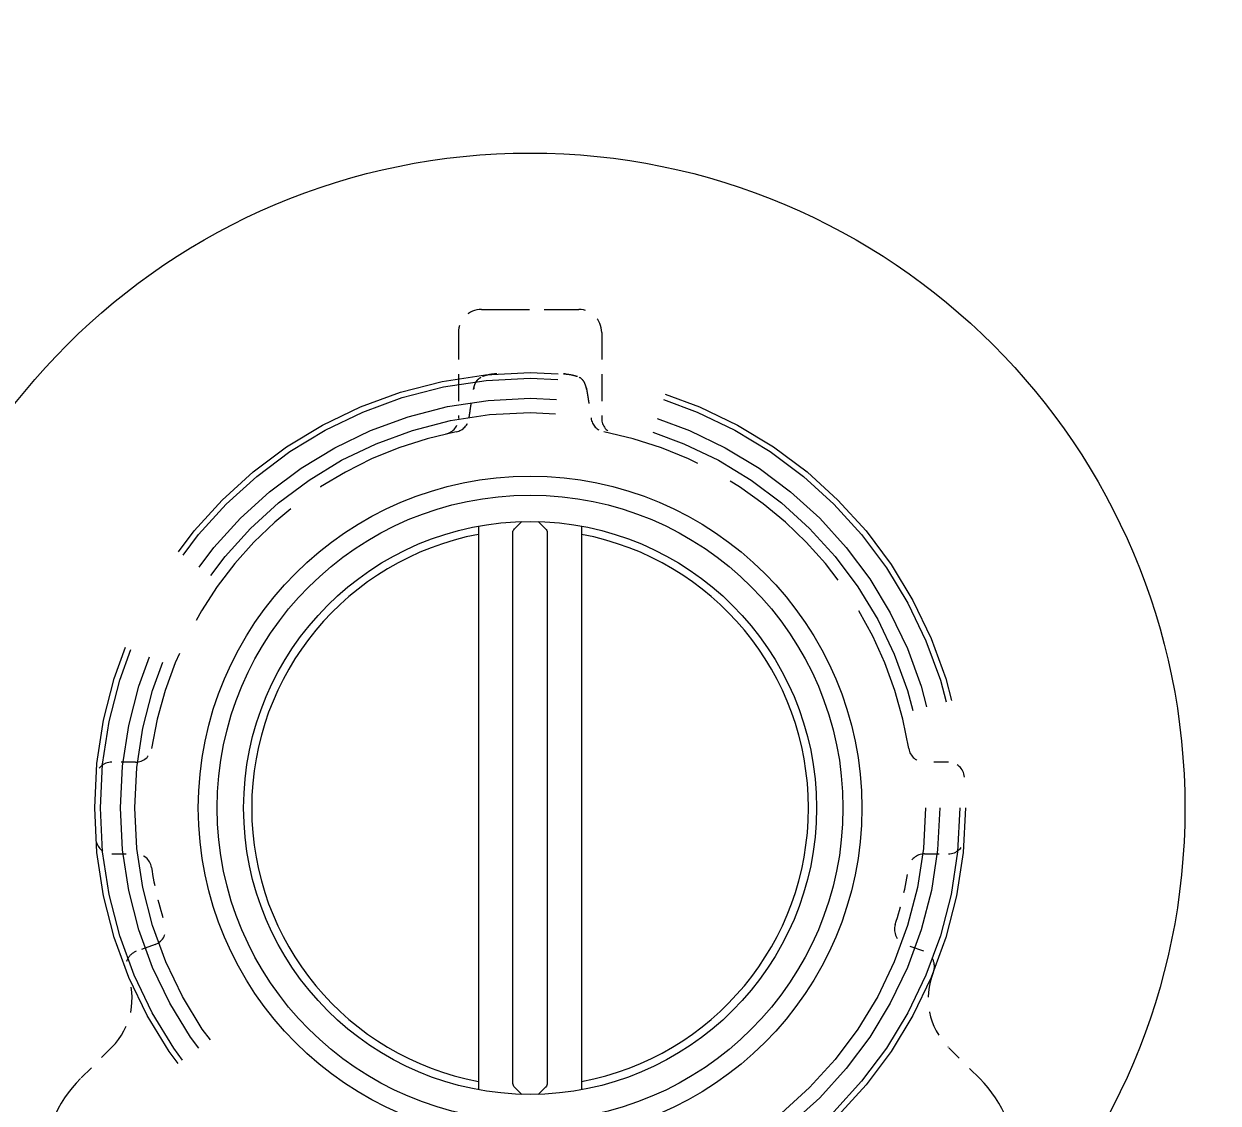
# Model space of a CAD drawing. Header units: inches. Extents: x 20 to 536, y 8 to 344.
# Drawn here: x 265.28 to 273.48, y 237.75 to 245.16 of the extents above; entities that cross this region are included whole.
import ezdxf

# ---------------------------------------------------------------- set-up
doc = ezdxf.new("R2010")
doc.units = ezdxf.units.IN
doc.header["$LTSCALE"] = 16
doc.header["$MEASUREMENT"] = 0
doc.linetypes.add('DASHED', pattern=[0.2067, 0.1654, -0.0413])
for name, color, linetype, lineweight in [('Dimension (ANSI)', 7, 'Continuous', 25), ('Hatch', 7, 'Continuous', 18), ('Hidden', 7, 'DASHED', 18), ('Visible', 7, 'Continuous', 18)]:
    doc.layers.add(name, color=color, linetype=linetype, lineweight=lineweight)
doc.styles.add('MEMCOR Medium', font='arial.ttf')
doc.dimstyles.new('Default (ANSI)', dxfattribs={"dimscale": 16, "dimtxt": 0.15, "dimasz": 0.098425, "dimexe": 0.125, "dimexo": 0.0625, "dimgap": 0.031496, "dimtad": 0, "dimtih": 1, "dimtoh": 1, "dimdec": 4, "dimrnd": 1e-08, "dimzin": 3, "dimdsep": 46, "dimlunit": 5, "dimtxsty": 'MEMCOR Medium', "dimcen": 0.09, "dimdle": 0.393701, "dimclrd": 256, "dimclre": 256, "dimclrt": 256, "dimadec": 0, "dimazin": 1, "dimtfac": 0.8, "dimtofl": 0, "dimtmove": 0, "dimatfit": 3, "dimfxl": 1, "dimfrac": 1, "dimtolj": 1, "dimtzin": 4, "dimlwd": -1, "dimlwe": -1, "dimarcsym": 0})

# ---------------------------------------------------------------- blocks, each defined once
blk = doc.blocks.new('*D29')
at = {"layer": 'Defpoints', "color": 0, "transparency": 16777216}
for p in [(285.9362, 262.3008), (217.1842, 251.6403), (245.9588, 222.8658)]:
    blk.add_point(p, dxfattribs=at)
at = {"layer": 'Dimension (ANSI)', "transparency": 16777216}
for p, q in [((285.2291, 263.0079), (255.4762, 292.7608)), ((255.7769, 290.233), (241.5479, 276.0041)), ((218.2977, 252.7539), (232.5267, 266.9828)), ((245.2517, 223.5729), (215.77, 253.0546))]:
    blk.add_line(p, q, dxfattribs=at)
for points in [[(255.5913, 290.4186), (255.9625, 290.0474), (256.8904, 291.3466)], [(218.1122, 252.9395), (218.4833, 252.5683), (217.1842, 251.6403)]]:
    blk.add_solid(points, dxfattribs=at)
at = {"layer": 'Dimension (ANSI)', "transparency": 16777216, "char_height": 2.4, "attachment_point": 5, "style": 'MEMCOR Medium'}
for s, insert in [('\\A1; 56{\\H0.8x;\\S1#8;} in', (237.0373, 273.9621)), ('\\A1;[1426.3 mm]', (237.0373, 269.4515))]:
    blk.add_mtext(s, dxfattribs=dict(at, insert=insert))

msp = doc.modelspace()

# ---------------------------------------------------------------- hatches: boundary and pattern name
at = {"layer": 'Hatch'}
h = msp.add_hatch(dxfattribs=at)
h.set_pattern_fill('ANSI31', color=256, scale=16, style=0)
edge = h.paths.add_edge_path()
edge.add_spline(control_points=[(292.75363, 239.96513), (292.78557, 239.93385), (292.81742, 239.90247), (292.88101, 239.83947), (292.91274, 239.80784), (292.94437, 239.77612)], knot_values=[-0.6820759, -0.6820759, -0.6820759, -0.6820759, -0.3413737, -0.3413737, 0, 0, 0, 0], degree=3, periodic=0)
edge.add_line((292.94437, 239.77612), (293.00437, 239.77612))
edge.add_ellipse((268.75466, 239.77612), major_axis=(0, 24.24971), ratio=1, start_angle=270, end_angle=307.897761)
edge.add_ellipse((268.75466, 239.77612), major_axis=(-14.89549, 19.13564), ratio=1, start_angle=270, end_angle=270.590688)
edge.add_ellipse((268.75466, 239.77612), major_axis=(-15.09197, 18.98106), ratio=1, start_angle=270, end_angle=283.023092)
edge.add_ellipse((268.75466, 239.77612), major_axis=(-18.98106, 15.09197), ratio=1, start_angle=270, end_angle=270.590688)
edge.add_ellipse((268.75466, 239.77612), major_axis=(-19.13564, 14.89549), ratio=1, start_angle=270, end_angle=345.795532)
edge.add_ellipse((268.75466, 239.77612), major_axis=(-19.13564, -14.89549), ratio=1, start_angle=270, end_angle=270.590688)
edge.add_ellipse((268.75466, 239.77612), major_axis=(-18.98106, -15.09197), ratio=1, start_angle=270, end_angle=283.023092)
edge.add_ellipse((268.75466, 239.77612), major_axis=(-18.98106, 15.09197), ratio=1, start_angle=0, end_angle=0.590688)
edge.add_ellipse((268.75466, 239.77612), major_axis=(-14.89549, -19.13564), ratio=1, start_angle=270, end_angle=345.795532)
edge.add_ellipse((268.75466, 239.77612), major_axis=(14.89549, -19.13564), ratio=1, start_angle=270, end_angle=270.590688)
edge.add_ellipse((268.75466, 239.77612), major_axis=(15.09197, -18.98106), ratio=1, start_angle=270, end_angle=283.023092)
edge.add_ellipse((268.75466, 239.77612), major_axis=(18.98106, -15.09197), ratio=1, start_angle=270, end_angle=270.590688)
edge.add_ellipse((268.75466, 239.77612), major_axis=(19.13564, -14.89549), ratio=1, start_angle=270, end_angle=288.02411)
edge.add_ellipse((268.75466, 239.77612), major_axis=(22.8055, -8.24362), ratio=1, start_angle=270, end_angle=270.611404)
edge.add_line((260.75487, 216.88394), (260.75487, 217.14894))
edge.add_ellipse((268.75466, 239.77612), major_axis=(-22.62718, 7.9998), ratio=1, start_angle=199.922205, end_angle=450, ccw=False)

# ---------------------------------------------------------------- linework, layer by layer
at = {"layer": 'Hidden', "ltscale": 0.125053}
msp.add_line((268.42002, 243.20112), (269.08931, 243.20112), dxfattribs=at)
at = {"layer": 'Hidden', "ltscale": 0.070178}
for p, q in [((268.26254, 243.04364), (268.26254, 242.45328)), ((269.24679, 243.04364), (269.24679, 242.45328))]:
    msp.add_line(p, q, dxfattribs=at)
at = {"layer": 'Hidden', "ltscale": 0.020039}
for p, q in [((266.04371, 240.09108), (265.88006, 240.09108)), ((271.62927, 240.09108), (271.46562, 240.09108)), ((265.88006, 239.46116), (266.04371, 239.46116)), ((271.46562, 239.46116), (271.62927, 239.46116))]:
    msp.add_line(p, q, dxfattribs=at)
at = {"layer": 'Hidden', "ltscale": 0.016881}
for p, q in [((266.17814, 238.83834), (266.04856, 238.79117)), ((271.46077, 238.79117), (271.33119, 238.83834))]:
    msp.add_line(p, q, dxfattribs=at)
at = {"layer": 'Hidden', "ltscale": 0.036342}
for p, q in [((265.88101, 238.13294), (265.66455, 237.91648)), ((271.84477, 237.91648), (271.62831, 238.13294))]:
    msp.add_line(p, q, dxfattribs=at)
at = {"layer": 'Hidden', "ltscale": 1.136918}
msp.add_circle((268.75466, 239.77612), 2.99213, dxfattribs=at)
at = {"layer": 'Hidden', "ltscale": 1.121959}
msp.add_circle((268.75466, 239.77612), 2.95276, dxfattribs=at)
at = {"layer": 'Hidden', "ltscale": 1.069601}
msp.add_circle((268.75466, 239.77612), 2.81496, dxfattribs=at)
at = {"layer": 'Hidden', "ltscale": 1.032202}
msp.add_circle((268.75466, 239.77612), 2.71654, dxfattribs=at)
at = {"layer": 'Hidden', "ltscale": 0.029348}
for centre, start, end in [((268.42002, 243.04364), 90, 180), ((269.08931, 243.04364), 0, 90)]:
    msp.add_arc(centre, 0.15748, start, end, dxfattribs=at)
at = {"layer": 'Hidden', "ltscale": 0.017609}
for centre, start, end in [((268.1523, 242.45328), 282.680383, 0), ((269.35703, 242.45328), 180, 257.319617)]:
    msp.add_arc(centre, 0.11024, start, end, dxfattribs=at)
at = {"layer": 'Hidden', "ltscale": 0.016167}
for centre, start, end in [((268.22625, 242.46885), 281.102469, 352.124709), ((269.28308, 242.46885), 187.875291, 258.897531)]:
    msp.add_arc(centre, 0.11024, start, end, dxfattribs=at)
at = {"layer": 'Hidden', "ltscale": 0.382877}
for start, end in [(101.102469, 171.086116), (8.913884, 78.897531)]:
    msp.add_arc((268.75466, 239.77612), 2.63386, start, end, dxfattribs=at)
at = {"layer": 'Hidden', "ltscale": 0.018472}
for centre, start, end in [((266.04371, 240.20131), 270, 351.086116), ((271.46562, 240.20131), 188.913884, 270), ((266.04371, 239.35092), 8.913884, 89.999999), ((271.46562, 239.35092), 90.000001, 171.086116)]:
    msp.add_arc(centre, 0.11024, start, end, dxfattribs=at)
at = {"layer": 'Hidden', "ltscale": 0.01958}
for centre, start, end in [((265.88006, 239.98084), 90, 175.926377), ((271.62927, 239.98084), 4.073623, 90), ((265.88006, 239.57139), 184.073623, 270), ((271.62927, 239.57139), 270, 355.926377)]:
    msp.add_arc(centre, 0.11024, start, end, dxfattribs=at)
at = {"layer": 'Hidden', "ltscale": 0.047968}
for start, end in [(188.913884, 197.697685), (342.302315, 351.086116)]:
    msp.add_arc((268.75466, 239.77612), 2.63386, start, end, dxfattribs=at)
at = {"layer": 'Hidden', "ltscale": 0.019986}
for centre, start, end in [((266.14044, 238.94193), 290, 17.697685), ((271.36889, 238.94193), 162.302315, 250)]:
    msp.add_arc(centre, 0.11024, start, end, dxfattribs=at)
at = {"layer": 'Hidden', "ltscale": 0.021016}
for centre, start, end in [((266.08626, 238.68759), 110, 202.192177), ((271.42307, 238.68759), 337.807823, 70)]:
    msp.add_arc(centre, 0.11024, start, end, dxfattribs=at)
at = {"layer": 'Hidden', "ltscale": 0.065864}
for centre, start, end in [((265.54695, 238.467), 315, 22.201029), ((271.96238, 238.467), 157.798971, 225)]:
    msp.add_arc(centre, 0.47244, start, end, dxfattribs=at)
at = {"layer": 'Hidden', "ltscale": 0.162599}
for centre, start, end in [((266.27979, 237.30124), 135, 225.000055), ((271.22954, 237.30124), 314.999945, 45)]:
    msp.add_arc(centre, 0.87008, start, end, dxfattribs=at)
at = {"layer": 'Hidden', "ltscale": 0.036522}
for points in [[(268.36645, 242.65328), (268.36822, 242.66348), (268.37064, 242.67288), (268.37633, 242.68955), (268.37961, 242.69672), (268.38733, 242.71023), (268.39177, 242.71586), (268.40318, 242.72711), (268.41072, 242.73244), (268.43219, 242.74267), (268.44615, 242.74734), (268.4803, 242.75471), (268.50038, 242.75742), (268.52367, 242.75931), (268.52481, 242.7594), (268.52596, 242.75949)], [(269.14288, 242.65328), (269.14111, 242.66348), (269.13869, 242.67288), (269.133, 242.68955), (269.12972, 242.69672), (269.122, 242.71023), (269.11755, 242.71586), (269.10615, 242.72711), (269.09861, 242.73244), (269.07714, 242.74267), (269.06318, 242.74734), (269.02903, 242.75471), (269.00895, 242.75742), (268.98566, 242.75931), (268.98452, 242.7594), (268.98337, 242.75949)]]:
    msp.add_open_spline(points, degree=3, knots=[0, 0, 0, 0, 0.1236599, 0.1236599, 0.2521614, 0.2521614, 0.4149263, 0.4149263, 0.6278392, 0.6278392, 0.8407521, 0.8407521, 1.0536651, 1.0536651, 1.0645647, 1.0645647, 1.0645647, 1.0645647], dxfattribs=at)
at = {"layer": 'Hidden', "ltscale": 0.036521}
for points in [[(268.52596, 242.75949), (268.50358, 242.75777), (268.48325, 242.75518), (268.44849, 242.74799), (268.43418, 242.74341), (268.41208, 242.73327), (268.40429, 242.72795), (268.39114, 242.71546), (268.38541, 242.70799), (268.37618, 242.68927), (268.37267, 242.67995), (268.36856, 242.6641), (268.36741, 242.6588), (268.36645, 242.65328)], [(268.98337, 242.75949), (269.00575, 242.75777), (269.02608, 242.75518), (269.06083, 242.74799), (269.07515, 242.74341), (269.09725, 242.73327), (269.10504, 242.72795), (269.11819, 242.71546), (269.12391, 242.70799), (269.13314, 242.68927), (269.13666, 242.67995), (269.14077, 242.6641), (269.14192, 242.6588), (269.14288, 242.65328)]]:
    msp.add_open_spline(points, degree=3, knots=[2.3031143, 2.3031143, 2.3031143, 2.3031143, 2.51603, 2.51603, 2.7289456, 2.7289456, 2.9418612, 2.9418612, 3.1547768, 3.1547768, 3.3007629, 3.3007629, 3.3676925, 3.3676925, 3.3676925, 3.3676925], dxfattribs=at)
at = {"layer": 'Hidden', "ltscale": 0.024706}
for points in [[(268.33545, 242.45375), (268.33729, 242.4671), (268.33918, 242.48045), (268.34305, 242.50712), (268.34502, 242.52044), (268.34906, 242.54707), (268.35112, 242.56038), (268.35534, 242.58696), (268.3575, 242.60024), (268.3619, 242.62678), (268.36415, 242.64003), (268.36645, 242.65328)], [(269.14288, 242.65328), (269.14518, 242.64003), (269.14743, 242.62678), (269.15183, 242.60024), (269.15399, 242.58696), (269.1582, 242.56038), (269.16027, 242.54707), (269.16431, 242.52044), (269.16628, 242.50712), (269.17015, 242.48045), (269.17203, 242.4671), (269.17388, 242.45375)]]:
    msp.add_open_spline(points, degree=3, knots=[0, 0, 0, 0, 0.10772422, 0.10772422, 0.21544843, 0.21544843, 0.32317265, 0.32317265, 0.43089686, 0.43089686, 0.53862108, 0.53862108, 0.53862108, 0.53862108], dxfattribs=at)
at = {"layer": 'Visible'}
for p, q in [((268.40033, 241.71247), (268.40033, 237.83976)), ((269.10899, 241.71247), (269.10899, 237.83976)), ((268.63655, 237.88469), (268.63655, 241.66754)), ((268.87277, 241.66754), (268.87277, 237.88469))]:
    msp.add_line(p, q, dxfattribs=at)
for radius in [4.5, 2.28, 2.15, 1.9685]:
    msp.add_circle((268.75466, 239.77612), radius, dxfattribs=at)
for radius, start, end in [(24.24971, 0.000005, 250.737749), (23.99971, 0.451252, 250.529047), (23.74971, 0.451252, 253.742219), (23.69, 285.755029, 254.244971), (1.913, 100.674107, 259.325893), (1.913, 280.674107, 79.325893)]:
    msp.add_arc((268.75466, 239.77612), radius, start, end, dxfattribs=at)
for points, knots in [([(268.63655, 241.66754), (268.63655, 241.67241), (268.63743, 241.67722), (268.6409, 241.68619), (268.64344, 241.69023), (268.64712, 241.69417), (268.64759, 241.69466), (268.64809, 241.69513)], [0.485148554, 0.485148554, 0.485148554, 0.485148554, 0.522305703, 0.522305703, 0.559058199, 0.559058199, 0.564393888, 0.564393888, 0.564393888, 0.564393888]), ([(268.64809, 241.69513), (268.66353, 241.70996), (268.67881, 241.72482), (268.69357, 241.73936), (268.69369, 241.73947), (268.6938, 241.73959), (268.69392, 241.7397)], [-0.15910483, -0.15910483, -0.15910483, -0.15910483, 0, 0, 0, 0.00124865, 0.00124865, 0.00124865, 0.00124865]), ([(268.81044, 241.74383), (268.81051, 241.74378), (268.81058, 241.74373), (268.81235, 241.74248), (268.81394, 241.74115), (268.81541, 241.7397)], [0.315752669, 0.315752669, 0.315752669, 0.315752669, 0.316429527, 0.316429527, 0.332369876, 0.332369876, 0.332369876, 0.332369876]), ([(268.81541, 241.7397), (268.81552, 241.73959), (268.81564, 241.73947), (268.83052, 241.72482), (268.8458, 241.70996), (268.86124, 241.69513)], [3.76847607, 3.76847607, 3.76847607, 3.76847607, 3.76972471, 3.76972471, 3.92882955, 3.92882955, 3.92882955, 3.92882955]), ([(268.86124, 241.69513), (268.8613, 241.69508), (268.86136, 241.69502), (268.86489, 241.69159), (268.86768, 241.68753), (268.87152, 241.67861), (268.87257, 241.67388), (268.87277, 241.66854), (268.87277, 241.66804), (268.87277, 241.66754)], [0.080176234, 0.080176234, 0.080176234, 0.080176234, 0.080789498, 0.080789498, 0.118747962, 0.118747962, 0.155622564, 0.155622564, 0.15945369, 0.15945369, 0.15945369, 0.15945369]), ([(268.64809, 237.8571), (268.64803, 237.85716), (268.64797, 237.85721), (268.64444, 237.86065), (268.64165, 237.8647), (268.63781, 237.87363), (268.63676, 237.87836), (268.63656, 237.88369), (268.63655, 237.88419), (268.63655, 237.88469)], [0.080176234, 0.080176234, 0.080176234, 0.080176234, 0.080789498, 0.080789498, 0.118747962, 0.118747962, 0.155622564, 0.155622564, 0.15945369, 0.15945369, 0.15945369, 0.15945369]), ([(268.69392, 237.81253), (268.6938, 237.81265), (268.69369, 237.81276), (268.69357, 237.81287), (268.67881, 237.82741), (268.66353, 237.84228), (268.64809, 237.8571)], [-0.00124865, -0.00124865, -0.00124865, -0.00124865, 0, 0, 0, 0.15910483, 0.15910483, 0.15910483, 0.15910483]), ([(268.86124, 237.8571), (268.8458, 237.84228), (268.83052, 237.82741), (268.81564, 237.81276), (268.81552, 237.81265), (268.81541, 237.81253)], [2.63480846, 2.63480846, 2.63480846, 2.63480846, 2.79391329, 2.79391329, 2.79516194, 2.79516194, 2.79516194, 2.79516194]), ([(268.87277, 237.88469), (268.87277, 237.87982), (268.8719, 237.87501), (268.86842, 237.86605), (268.86589, 237.862), (268.86221, 237.85806), (268.86173, 237.85757), (268.86124, 237.8571)], [0.485148554, 0.485148554, 0.485148554, 0.485148554, 0.522305703, 0.522305703, 0.559058199, 0.559058199, 0.564393888, 0.564393888, 0.564393888, 0.564393888]), ([(268.69889, 237.8084), (268.69882, 237.80845), (268.69875, 237.8085), (268.69698, 237.80975), (268.69539, 237.81108), (268.69392, 237.81253)], [0.315752669, 0.315752669, 0.315752669, 0.315752669, 0.316429527, 0.316429527, 0.332369876, 0.332369876, 0.332369876, 0.332369876])]:
    msp.add_open_spline(points, degree=3, knots=knots, dxfattribs=at)
for points in [[(268.69392, 241.7397), (268.69546, 241.74122), (268.69712, 241.7426), (268.69889, 241.74383)], [(268.81541, 237.81253), (268.81387, 237.81101), (268.8122, 237.80963), (268.81044, 237.8084)]]:
    msp.add_open_spline(points, degree=3, dxfattribs=at)

# ---------------------------------------------------------------- dimensions: what is measured, and where the dimension line sits
at = {"layer": 'Dimension (ANSI)'}
dim = msp.add_linear_dim(base=(217.18419, 251.64034), p1=(285.93623, 262.3008), p2=(245.95877, 222.86576), angle=225, text=' <> in\\X[1426.3 mm]', dimstyle='Default (ANSI)', override={"dimgap": 0.031496, "dimdec": 4, "dimpost": '', "dimtol": 0, "dimlim": 0, "dimtp": 0, "dimtm": 0, "dimtdec": 2, "dimatfit": 1}, dxfattribs=at)
dim.commit()
dim.dimension.update_dxf_attribs({"geometry": '*D29', "text_midpoint": (237.03732, 271.49346), "dimtype": 160})

doc.saveas('drawing.dxf')
